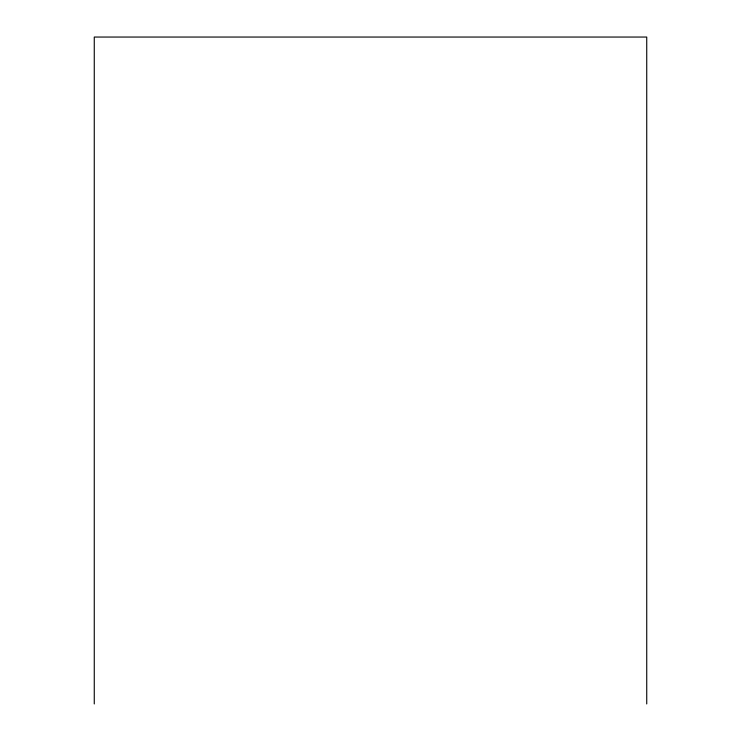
<?xml version="1.0" encoding="UTF-8"?>
<svg xmlns="http://www.w3.org/2000/svg" width="741" height="741" viewBox="0 0 741 741"><rect width="100%" height="100%" fill="white"/><g stroke="black" fill="none" stroke-linecap="round" stroke-linejoin="round"><path stroke-width="1.11" d="M646.736 703.95L646.736 37.05L94.264 37.05L94.264 703.95"/></g></svg>
